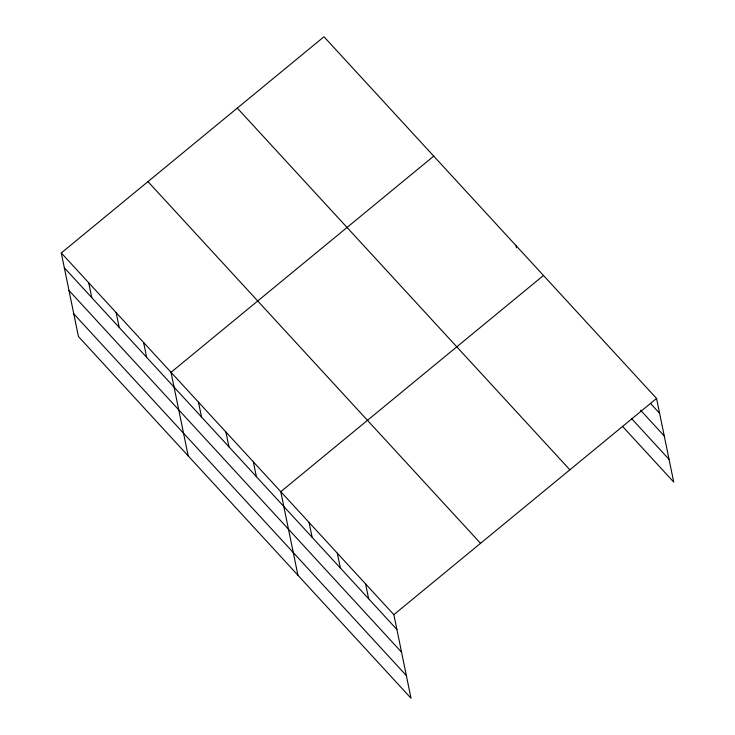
<?xml version="1.0" encoding="UTF-8"?>
<svg xmlns="http://www.w3.org/2000/svg" width="735" height="735" viewBox="0 0 735 735"><rect width="100%" height="100%" fill="white"/><g stroke="black" fill="none" stroke-linecap="round" stroke-linejoin="round"><path stroke-width="1.1" d="M61.29 252.95L393.859 614.671L411.021 698.25L78.443 336.538L61.29 252.95L323.979 36.75L656.557 398.462L673.71 482.05L622.527 426.373M433.733 156.114L171.034 372.323L188.197 455.902M543.477 275.478L280.788 491.687L297.941 575.266M393.859 614.671L656.557 398.462M650.438 403.35L659.607 413.318M640.58 410.24L664.265 436.002M631.622 418.647L669.061 459.366M237.295 108.1L569.864 469.812M147.974 181.609L480.552 543.321M64.34 267.806L396.909 629.518M68.989 290.49L401.567 652.202M73.785 313.854L406.363 675.566M516.043 245.637L516.475 247.759M365.598 583.921L368.639 598.777M337.328 553.179L340.369 568.026M309.058 522.429L312.109 537.285M253.345 461.846L256.396 476.693M225.911 432.005L228.962 446.852M198.478 402.164L201.528 417.011M143.601 342.482L146.651 357.329M116.158 312.632L119.208 327.488M88.724 282.791L91.774 297.647"/></g></svg>
